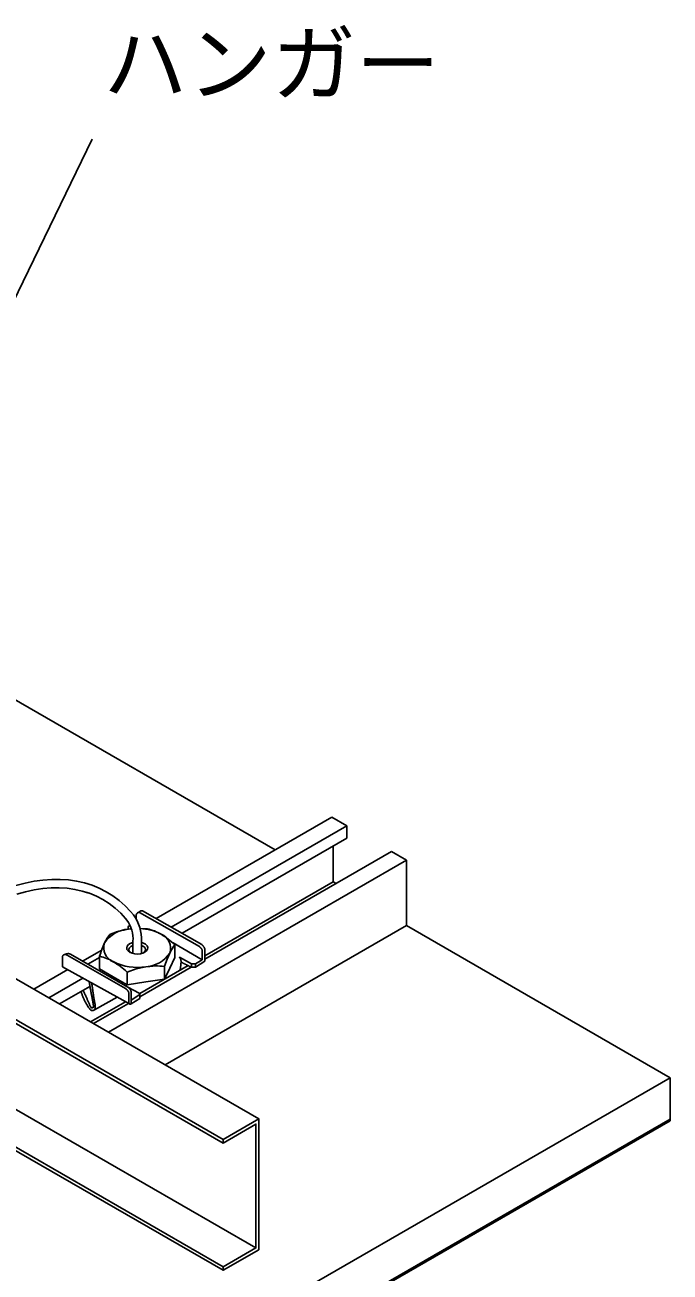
# Model space of a CAD drawing. Units: millimetres on the paper. Extents: x -141 to 141, y -98 to 97.
# Drawn here: x 26.12 to 41.43, y 13.96 to 43.57 of the extents above; entities that cross this region are included whole.
import ezdxf
from ezdxf.enums import TextEntityAlignment as Align

# ---------------------------------------------------------------- set-up
doc = ezdxf.new("R2010")
doc.units = ezdxf.units.MM
for name, color, linetype in [('0-0_文字･図枠･寸法', 7, 'Continuous'), ('0-1_天井下地', 7, 'Continuous'), ('0-2_天井ボード', 7, 'Continuous'), ('0-3_BBカチットワイヤー', 7, 'Continuous')]:
    doc.layers.add(name, color=color, linetype=linetype)
doc.styles.add('ＭＳ ゴシック', font='')
doc.styles.get('ＭＳ ゴシック').set_extended_font_data('MS Gothic')

msp = doc.modelspace()

# ---------------------------------------------------------------- linework, layer by layer
at = {"layer": '0-0_文字･図枠･寸法'}
msp.add_line((20.399, 25.791), (27.712, 40.858), dxfattribs=at)
at = {"layer": '0-1_天井下地'}
for p, q in [((29.231, 22.352), (33.4, 24.758)), ((29.587, 22.149), (33.754, 24.554)), ((29.845, 22.003), (33.754, 24.26)), ((33.428, 24.072), (33.428, 23.223)), ((28.097, 19.656), (35.168, 23.738)), ((30.388, 21.387), (34.814, 23.942)), ((35.168, 23.738), (34.814, 23.942)), ((35.168, 22.187), (35.168, 23.738)), ((30.388, 21.468), (33.428, 23.223)), ((33.428, 23.223), (33.499, 23.183)), ((29.441, 18.88), (35.168, 22.187)), ((27.485, 21.343), (27.938, 21.605)), ((27.888, 21.425), (27.612, 21.27)), ((25.339, 21.248), (31.668, 17.595)), ((26.33, 20.677), (27.134, 21.141)), ((28.84, 20.574), (29.987, 21.237)), ((28.846, 20.496), (30.062, 21.199)), ((26.683, 20.473), (27.494, 20.941)), ((26.938, 20.325), (27.661, 20.742)), ((24.605, 20.693), (30.819, 17.105)), ((24.631, 20.596), (30.819, 17.024)), ((27.673, 19.901), (28.501, 20.379)), ((27.744, 19.86), (28.572, 20.339)), ((24.632, 18.554), (31.597, 14.533)), ((24.084, 17.972), (30.819, 14.084)), ((24.084, 17.89), (30.819, 14.002))]:
    msp.add_line(p, q, dxfattribs=at)
msp.add_lwpolyline([(33.754, 24.26), (33.754, 24.554), (33.4, 24.758)], dxfattribs=at)
msp.add_lwpolyline([(30.819, 17.105), (31.668, 17.595), (31.668, 14.492), (30.819, 14.002), (30.819, 14.084), (31.597, 14.533), (31.597, 17.473), (30.819, 17.024)], close=True, dxfattribs=at)
at = {"layer": '0-2_天井ボード'}
for p, q in [((32.056, 23.983), (22.898, 29.27)), ((41.426, 18.574), (35.168, 22.187)), ((-43.427, -30.411), (41.426, 18.574)), ((41.426, 18.574), (41.426, 17.553)), ((-43.427, -31.39), (41.426, 17.594)), ((-43.427, -31.431), (41.426, 17.553))]:
    msp.add_line(p, q, dxfattribs=at)
at = {"layer": '0-3_BBカチットワイヤー'}
for p, q in [((28.906, 22.537), (30.314, 21.736)), ((28.757, 22.435), (28.756, 22.432)), ((28.756, 22.343), (28.756, 22.432)), ((28.794, 22.492), (28.792, 22.491)), ((28.835, 22.497), (30.26, 21.686)), ((28.569, 22.112), (28.569, 22.101)), ((28.641, 22.11), (28.576, 22.101)), ((28.641, 22.107), (28.576, 22.101)), ((29.023, 22.111), (28.846, 22.119)), ((28.681, 21.814), (28.681, 21.737)), ((28.681, 21.737), (28.681, 21.523)), ((28.881, 21.737), (28.881, 21.814)), ((28.881, 21.523), (28.881, 21.737)), ((29.631, 21.773), (30.324, 21.377)), ((29.674, 21.432), (29.674, 21.733)), ((27.049, 21.497), (27.045, 21.495)), ((27.118, 21.483), (28.505, 20.689)), ((27.202, 21.506), (28.558, 20.726)), ((29.674, 21.432), (29.554, 21.175)), ((30.067, 21.277), (29.784, 21.436)), ((30.324, 21.581), (30.324, 21.578)), ((30.324, 21.377), (30.324, 21.578)), ((30.388, 21.611), (30.388, 21.607)), ((28.597, 20.325), (27.011, 21.21)), ((29.433, 20.918), (29.433, 21.219)), ((29.554, 21.175), (29.433, 20.918)), ((28.54, 20.781), (28.214, 20.97)), ((29.433, 20.918), (28.987, 20.849)), ((27.766, 20.186), (28.306, 20.487)), ((28.637, 20.626), (28.638, 20.623)), ((28.638, 20.329), (28.638, 20.623)), ((28.638, 20.329), (28.846, 20.459)), ((28.846, 20.562), (28.846, 20.459))]:
    msp.add_line(p, q, dxfattribs=at)
for points in [[(27.635, 23.167), (27.53, 23.2), (27.344, 23.242), (27.152, 23.27), (26.955, 23.283), (26.752, 23.282), (26.545, 23.267), (26.334, 23.237), (26.119, 23.193), (25.901, 23.135)], [(28.692, 22.44), (28.626, 22.518), (28.494, 22.656), (28.353, 22.78), (28.204, 22.891), (28.046, 22.989), (27.881, 23.073), (27.709, 23.144), (27.53, 23.2), (27.344, 23.242), (27.153, 23.27), (26.955, 23.283), (26.753, 23.282), (26.545, 23.267), (26.334, 23.237), (26.119, 23.193), (25.901, 23.135)], [(25.922, 22.932), (26.131, 22.99), (26.337, 23.035), (26.539, 23.065), (26.737, 23.081), (26.931, 23.084), (27.119, 23.072), (27.301, 23.046), (27.478, 23.006), (27.635, 22.957)], [(25.922, 22.932), (26.131, 22.99), (26.337, 23.035), (26.54, 23.065), (26.738, 23.081), (26.931, 23.084), (27.119, 23.072), (27.302, 23.046), (27.478, 23.007), (27.648, 22.953), (27.812, 22.885), (27.968, 22.804), (28.117, 22.708), (28.257, 22.6), (28.389, 22.478)], [(28.906, 22.537), (28.903, 22.537), (28.899, 22.538), (28.896, 22.538), (28.893, 22.538), (28.89, 22.538), (28.887, 22.538), (28.883, 22.538), (28.88, 22.538), (28.877, 22.538), (28.874, 22.537), (28.871, 22.536), (28.868, 22.535), (28.866, 22.534), (28.863, 22.533), (28.86, 22.531), (28.857, 22.53), (28.854, 22.528), (28.852, 22.526), (28.849, 22.524), (28.846, 22.523), (28.844, 22.521), (28.841, 22.519), (28.838, 22.517), (28.836, 22.515), (28.833, 22.514), (28.83, 22.512), (28.828, 22.51), (28.825, 22.509), (28.822, 22.507), (28.819, 22.505), (28.817, 22.504), (28.814, 22.502), (28.811, 22.501), (28.808, 22.499), (28.806, 22.498), (28.803, 22.497), (28.8, 22.495), (28.797, 22.494), (28.794, 22.492)], [(28.389, 22.478), (28.505, 22.352), (28.537, 22.314)], [(28.835, 22.497), (28.833, 22.497), (28.83, 22.497), (28.827, 22.497), (28.824, 22.497), (28.821, 22.497), (28.818, 22.497), (28.815, 22.497), (28.812, 22.497), (28.809, 22.497), (28.807, 22.496), (28.804, 22.496), (28.801, 22.495), (28.798, 22.494), (28.796, 22.493), (28.793, 22.492), (28.791, 22.49), (28.788, 22.489), (28.786, 22.487), (28.783, 22.485), (28.781, 22.483), (28.779, 22.481), (28.777, 22.479), (28.775, 22.477), (28.774, 22.475), (28.772, 22.472), (28.77, 22.47), (28.769, 22.467), (28.768, 22.465), (28.766, 22.462), (28.765, 22.46), (28.764, 22.457), (28.763, 22.454), (28.762, 22.452), (28.761, 22.449), (28.76, 22.446), (28.759, 22.443), (28.758, 22.44), (28.758, 22.438), (28.757, 22.435)], [(28.13, 21.975), (28.071, 21.891), (28.009, 21.776)], [(28.609, 22.189), (28.569, 22.166), (28.569, 22.112), (28.586, 22.103)], [(28.604, 21.553), (28.563, 21.585), (28.538, 21.621), (28.532, 21.66), (28.543, 21.699), (28.573, 21.734), (28.618, 21.764), (28.675, 21.786), (28.681, 21.787)], [(28.681, 21.714), (28.675, 21.712), (28.63, 21.69), (28.598, 21.661), (28.583, 21.627), (28.585, 21.593), (28.604, 21.561), (28.624, 21.543)], [(28.881, 21.787), (28.933, 21.77), (28.981, 21.742), (29.014, 21.708), (29.03, 21.669), (29.028, 21.63), (29.007, 21.593), (28.969, 21.56), (28.918, 21.534), (28.856, 21.517), (28.789, 21.511), (28.722, 21.515), (28.658, 21.529), (28.604, 21.553)], [(28.939, 21.543), (28.95, 21.553), (28.974, 21.584), (28.981, 21.618), (28.97, 21.652), (28.943, 21.683), (28.901, 21.707), (28.881, 21.714)], [(30.26, 21.686), (30.262, 21.683), (30.265, 21.681), (30.267, 21.679), (30.27, 21.677), (30.272, 21.675), (30.274, 21.673), (30.277, 21.67), (30.279, 21.668), (30.281, 21.666), (30.284, 21.664), (30.286, 21.661), (30.288, 21.659), (30.29, 21.657), (30.293, 21.654), (30.295, 21.652), (30.297, 21.649), (30.299, 21.647), (30.301, 21.644), (30.303, 21.642), (30.305, 21.639), (30.307, 21.636), (30.309, 21.634), (30.311, 21.631), (30.313, 21.628), (30.314, 21.625), (30.316, 21.622), (30.317, 21.619), (30.318, 21.617), (30.319, 21.614), (30.32, 21.61), (30.321, 21.607), (30.322, 21.604), (30.322, 21.601), (30.322, 21.598), (30.323, 21.595), (30.323, 21.591), (30.323, 21.588), (30.323, 21.585), (30.324, 21.581)], [(30.314, 21.736), (30.316, 21.733), (30.319, 21.73), (30.321, 21.727), (30.324, 21.725), (30.326, 21.722), (30.329, 21.719), (30.331, 21.716), (30.334, 21.713), (30.336, 21.71), (30.339, 21.707), (30.341, 21.705), (30.344, 21.702), (30.346, 21.699), (30.349, 21.696), (30.351, 21.693), (30.354, 21.69), (30.356, 21.687), (30.359, 21.684), (30.361, 21.681), (30.364, 21.678), (30.366, 21.675), (30.368, 21.672), (30.371, 21.669), (30.373, 21.665), (30.375, 21.662), (30.376, 21.659), (30.378, 21.655), (30.38, 21.652), (30.381, 21.648), (30.382, 21.645), (30.383, 21.641), (30.384, 21.638), (30.385, 21.634), (30.385, 21.63), (30.386, 21.626), (30.386, 21.622), (30.387, 21.619), (30.387, 21.615), (30.388, 21.611)], [(27.012, 21.462), (27.011, 21.459), (27.011, 21.456), (27.011, 21.453), (27.01, 21.45), (27.01, 21.447), (27.01, 21.443), (27.01, 21.44), (27.01, 21.437), (27.011, 21.433), (27.011, 21.21)], [(27.118, 21.483), (27.115, 21.485), (27.113, 21.486), (27.11, 21.487), (27.107, 21.489), (27.104, 21.49), (27.101, 21.491), (27.098, 21.493), (27.095, 21.494), (27.092, 21.495), (27.089, 21.496), (27.086, 21.497), (27.083, 21.497), (27.08, 21.498), (27.077, 21.498), (27.073, 21.499), (27.07, 21.499), (27.067, 21.499), (27.064, 21.499), (27.061, 21.499), (27.057, 21.498), (27.054, 21.498), (27.051, 21.497), (27.048, 21.496), (27.045, 21.495), (27.042, 21.494), (27.039, 21.493), (27.036, 21.491), (27.033, 21.49), (27.03, 21.488), (27.028, 21.486), (27.025, 21.484), (27.023, 21.481), (27.021, 21.479), (27.019, 21.476), (27.017, 21.474), (27.015, 21.471), (27.014, 21.468), (27.013, 21.465), (27.012, 21.462)], [(27.202, 21.506), (27.198, 21.508), (27.194, 21.51), (27.19, 21.511), (27.186, 21.513), (27.182, 21.514), (27.179, 21.515), (27.175, 21.516), (27.171, 21.518), (27.167, 21.518), (27.163, 21.519), (27.159, 21.52), (27.155, 21.52), (27.151, 21.52), (27.147, 21.521), (27.143, 21.52), (27.139, 21.52), (27.135, 21.52), (27.131, 21.519), (27.127, 21.519), (27.123, 21.518), (27.119, 21.517), (27.115, 21.516), (27.111, 21.516), (27.107, 21.515), (27.103, 21.514), (27.099, 21.513), (27.095, 21.512), (27.091, 21.51), (27.087, 21.509), (27.083, 21.508), (27.079, 21.507), (27.075, 21.506), (27.071, 21.504), (27.068, 21.503), (27.064, 21.502), (27.06, 21.501), (27.056, 21.499), (27.052, 21.498), (27.049, 21.497)], [(28.214, 20.97), (27.888, 21.159), (27.888, 21.46)], [(29.433, 21.219), (29.492, 21.387), (29.554, 21.534)], [(29.784, 21.436), (29.788, 21.43), (29.791, 21.425), (29.795, 21.419), (29.799, 21.414), (29.802, 21.408), (29.805, 21.402), (29.808, 21.396), (29.811, 21.39), (29.813, 21.384), (29.816, 21.378), (29.817, 21.372), (29.819, 21.365), (29.82, 21.359), (29.821, 21.352), (29.821, 21.346), (29.822, 21.339), (29.822, 21.332), (29.822, 21.326), (29.822, 21.319), (29.822, 21.312), (29.821, 21.305), (29.821, 21.299), (29.82, 21.292), (29.82, 21.285), (29.819, 21.278), (29.819, 21.272), (29.818, 21.265), (29.817, 21.258), (29.817, 21.252), (29.816, 21.245), (29.815, 21.239), (29.814, 21.232), (29.813, 21.226), (29.813, 21.219), (29.812, 21.213), (29.811, 21.206), (29.81, 21.2), (29.809, 21.193), (29.808, 21.187)], [(30.067, 21.196), (30.057, 21.201), (30.047, 21.207), (30.037, 21.212), (30.026, 21.217), (30.016, 21.222), (30.006, 21.227), (29.996, 21.232), (29.986, 21.237), (29.975, 21.242), (29.965, 21.247), (29.955, 21.253), (29.945, 21.258), (29.934, 21.263), (29.924, 21.268), (29.914, 21.273), (29.904, 21.278), (29.894, 21.283), (29.883, 21.288), (29.873, 21.293), (29.863, 21.299), (29.853, 21.304), (29.842, 21.309), (29.832, 21.314), (29.822, 21.319)], [(30.165, 21.277), (30.067, 21.277), (30.067, 21.196), (30.165, 21.198), (30.388, 21.344), (30.388, 21.607)], [(30.324, 21.377), (30.165, 21.277), (30.165, 21.198)], [(28.987, 20.849), (28.54, 20.781), (28.54, 21.082), (28.759, 21.158), (28.987, 21.209)], [(29.808, 21.187), (29.807, 21.18), (29.806, 21.174), (29.805, 21.167), (29.804, 21.161), (29.803, 21.154), (29.802, 21.148), (29.801, 21.141), (29.8, 21.135), (29.799, 21.128)], [(27.642, 20.858), (27.644, 20.843), (27.647, 20.828), (27.649, 20.812), (27.652, 20.797), (27.654, 20.782), (27.657, 20.767), (27.659, 20.752), (27.662, 20.737), (27.664, 20.721), (27.667, 20.706), (27.669, 20.691), (27.672, 20.676), (27.675, 20.66), (27.677, 20.645), (27.68, 20.63), (27.683, 20.614), (27.686, 20.599), (27.689, 20.584), (27.692, 20.568), (27.695, 20.553), (27.698, 20.537), (27.701, 20.522), (27.704, 20.507), (27.707, 20.492), (27.71, 20.477), (27.713, 20.462), (27.716, 20.447), (27.718, 20.432), (27.721, 20.418), (27.723, 20.403), (27.726, 20.389), (27.728, 20.374), (27.731, 20.359), (27.734, 20.344), (27.737, 20.328), (27.74, 20.312), (27.743, 20.295), (27.746, 20.277), (27.746, 20.261)], [(27.701, 20.825), (27.703, 20.81), (27.705, 20.795), (27.708, 20.779), (27.71, 20.764), (27.712, 20.749), (27.715, 20.734), (27.717, 20.718), (27.719, 20.703), (27.721, 20.688), (27.724, 20.673), (27.726, 20.657), (27.728, 20.642), (27.73, 20.627), (27.732, 20.612), (27.735, 20.596), (27.737, 20.581), (27.739, 20.566), (27.741, 20.551), (27.743, 20.535), (27.745, 20.52), (27.748, 20.505), (27.75, 20.49), (27.752, 20.474), (27.755, 20.459), (27.757, 20.444), (27.76, 20.429), (27.763, 20.414), (27.766, 20.398), (27.768, 20.383), (27.771, 20.368), (27.774, 20.353), (27.777, 20.338), (27.78, 20.323), (27.782, 20.307), (27.784, 20.292), (27.786, 20.277), (27.787, 20.262), (27.786, 20.246), (27.785, 20.231)], [(28.558, 20.726), (28.56, 20.724), (28.563, 20.722), (28.565, 20.72), (28.568, 20.718), (28.571, 20.716), (28.573, 20.714), (28.576, 20.711), (28.578, 20.709), (28.581, 20.707), (28.583, 20.705), (28.586, 20.703), (28.588, 20.7), (28.591, 20.698), (28.593, 20.696), (28.595, 20.693), (28.598, 20.691), (28.6, 20.689), (28.602, 20.686), (28.604, 20.684), (28.606, 20.681), (28.608, 20.678), (28.611, 20.676), (28.612, 20.673), (28.614, 20.67), (28.616, 20.668), (28.618, 20.665), (28.62, 20.662), (28.622, 20.659), (28.623, 20.656), (28.625, 20.653), (28.626, 20.65), (28.628, 20.647), (28.629, 20.644), (28.63, 20.641), (28.632, 20.638), (28.633, 20.635), (28.634, 20.632), (28.636, 20.629), (28.637, 20.626)], [(28.558, 20.726), (28.831, 20.581), (28.831, 20.581), (28.832, 20.58), (28.833, 20.58), (28.834, 20.579), (28.835, 20.578), (28.836, 20.578), (28.836, 20.577), (28.837, 20.577), (28.838, 20.576), (28.839, 20.575), (28.84, 20.575), (28.84, 20.574), (28.841, 20.573), (28.842, 20.573), (28.842, 20.572), (28.843, 20.571), (28.843, 20.57), (28.844, 20.57), (28.844, 20.569), (28.844, 20.568), (28.845, 20.567), (28.845, 20.566), (28.845, 20.565), (28.845, 20.564), (28.846, 20.563), (28.846, 20.562), (28.846, 20.561), (28.846, 20.56), (28.846, 20.559), (28.846, 20.558), (28.845, 20.557), (28.845, 20.556), (28.845, 20.555), (28.845, 20.554), (28.845, 20.553), (28.844, 20.552), (28.844, 20.551), (28.844, 20.55)], [(27.458, 20.591), (27.453, 20.605), (27.448, 20.62)], [(27.785, 20.231), (27.781, 20.215), (27.776, 20.2), (27.767, 20.187), (27.756, 20.177), (27.741, 20.171), (27.725, 20.168), (27.71, 20.169), (27.695, 20.174), (27.682, 20.181), (27.67, 20.191), (27.659, 20.203), (27.648, 20.215), (27.638, 20.229), (27.629, 20.242), (27.619, 20.256), (27.61, 20.269), (27.601, 20.283), (27.592, 20.297), (27.584, 20.31), (27.576, 20.324), (27.568, 20.338), (27.56, 20.352), (27.553, 20.365), (27.546, 20.379), (27.539, 20.393), (27.532, 20.407), (27.525, 20.421), (27.519, 20.435), (27.513, 20.449), (27.507, 20.463), (27.501, 20.477), (27.495, 20.492), (27.489, 20.506), (27.484, 20.52), (27.479, 20.534), (27.473, 20.548), (27.468, 20.563), (27.463, 20.577), (27.458, 20.591)], [(27.746, 20.261), (27.741, 20.248), (27.729, 20.239), (27.714, 20.235), (27.699, 20.237), (27.688, 20.244), (27.677, 20.256), (27.669, 20.27), (27.661, 20.287), (27.653, 20.304), (27.646, 20.322), (27.639, 20.338), (27.632, 20.355), (27.625, 20.371), (27.618, 20.387), (27.611, 20.403), (27.604, 20.418), (27.597, 20.433), (27.591, 20.448), (27.584, 20.462), (27.578, 20.477), (27.571, 20.491), (27.565, 20.505), (27.559, 20.518), (27.552, 20.532), (27.546, 20.545), (27.54, 20.558), (27.534, 20.572), (27.527, 20.584), (27.521, 20.597), (27.515, 20.61), (27.509, 20.623), (27.503, 20.635), (27.497, 20.648)], [(28.505, 20.689), (28.507, 20.687), (28.51, 20.686), (28.512, 20.684), (28.515, 20.683), (28.517, 20.681), (28.52, 20.68), (28.522, 20.678), (28.524, 20.676), (28.527, 20.675), (28.529, 20.673), (28.531, 20.671), (28.533, 20.669), (28.535, 20.667), (28.537, 20.665), (28.539, 20.663), (28.541, 20.661), (28.543, 20.659), (28.545, 20.657), (28.546, 20.654), (28.548, 20.652), (28.55, 20.65), (28.552, 20.647), (28.553, 20.645), (28.555, 20.643), (28.557, 20.64), (28.558, 20.638), (28.56, 20.636), (28.562, 20.633), (28.563, 20.631), (28.565, 20.628), (28.567, 20.626), (28.568, 20.623), (28.57, 20.621), (28.571, 20.619), (28.573, 20.616), (28.574, 20.614), (28.576, 20.611), (28.577, 20.608), (28.577, 20.606)], [(28.577, 20.606), (28.578, 20.603), (28.579, 20.6), (28.579, 20.597), (28.579, 20.595), (28.58, 20.592), (28.58, 20.589), (28.58, 20.586), (28.58, 20.583), (28.58, 20.58)], [(28.581, 20.346), (28.581, 20.348), (28.58, 20.35), (28.58, 20.352), (28.58, 20.353), (28.58, 20.355), (28.58, 20.357), (28.58, 20.359), (28.58, 20.361), (28.58, 20.362), (28.58, 20.58)], [(28.844, 20.55), (28.844, 20.549), (28.843, 20.548), (28.638, 20.415)], [(28.482, 20.389), (28.482, 20.388), (28.481, 20.387), (28.481, 20.386), (28.481, 20.385), (28.481, 20.384), (28.481, 20.383), (28.48, 20.382), (28.48, 20.381), (28.48, 20.38), (28.48, 20.379), (28.48, 20.378), (28.48, 20.377), (28.479, 20.376), (28.479, 20.375), (28.479, 20.374), (28.479, 20.373), (28.479, 20.372), (28.479, 20.371), (28.478, 20.37), (28.478, 20.369), (28.478, 20.368), (28.478, 20.367), (28.478, 20.366), (28.477, 20.365)], [(28.638, 20.329), (28.637, 20.328), (28.635, 20.327), (28.634, 20.326), (28.632, 20.325), (28.631, 20.324), (28.629, 20.323), (28.627, 20.322), (28.626, 20.322), (28.624, 20.321), (28.622, 20.321), (28.62, 20.321), (28.619, 20.32), (28.617, 20.32), (28.615, 20.32), (28.613, 20.32), (28.611, 20.32), (28.609, 20.321), (28.607, 20.321), (28.605, 20.321), (28.604, 20.322), (28.602, 20.323), (28.6, 20.323), (28.598, 20.324), (28.597, 20.325), (28.595, 20.326), (28.594, 20.327), (28.592, 20.328), (28.591, 20.329), (28.589, 20.331), (28.588, 20.332), (28.587, 20.333), (28.586, 20.335), (28.585, 20.336), (28.584, 20.338), (28.583, 20.34), (28.583, 20.341), (28.582, 20.343), (28.581, 20.345), (28.581, 20.346)]]:
    msp.add_lwpolyline(points, dxfattribs=at)
for centre, radius, start, end in [((27.898, 21.858), 0.784, 356.7305, 35.4851), ((27.927, 21.867), 0.956, 356.7985, 36.8239), ((28.619, 21.37), 0.733, 93.3734, 146.3704), ((28.887, 20.156), 1.97, 99.0793, 112.6093), ((28.813, 20.986), 1.13, 61.7011, 88.2276), ((28.739, 20.933), 1.212, 59.8187, 76.468), ((29.223, 21.653), 0.351, 340.2375, 69.116), ((28.317, 20.284), 1.986, 46.8781, 58.7023), ((30.427, 20.67), 2.659, 155.4382, 162.7269), ((28.339, 21.657), 0.351, 160.2375, 249.116), ((30.464, 21.118), 1.001, 142.0942, 155.4494), ((27.605, 20.281), 1.212, 59.8198, 76.4669), ((28.78, 22.418), 1.226, 242.5384, 279.7001), ((27.184, 19.634), 1.984, 46.8722, 58.7079), ((28.943, 21.94), 0.733, 273.3735, 326.3703), ((29.249, 19.446), 1.782, 84.0853, 98.4849)]:
    msp.add_arc(centre, radius, start, end, dxfattribs=at)

# ---------------------------------------------------------------- texts
at = {"layer": '0-0_文字･図枠･寸法', "style": 'ＭＳ ゴシック'}
msp.add_text('ハンガー', height=1.466, dxfattribs=at).set_placement((27.972, 41.48), align=Align.BOTTOM_LEFT)

doc.saveas('drawing.dxf')
